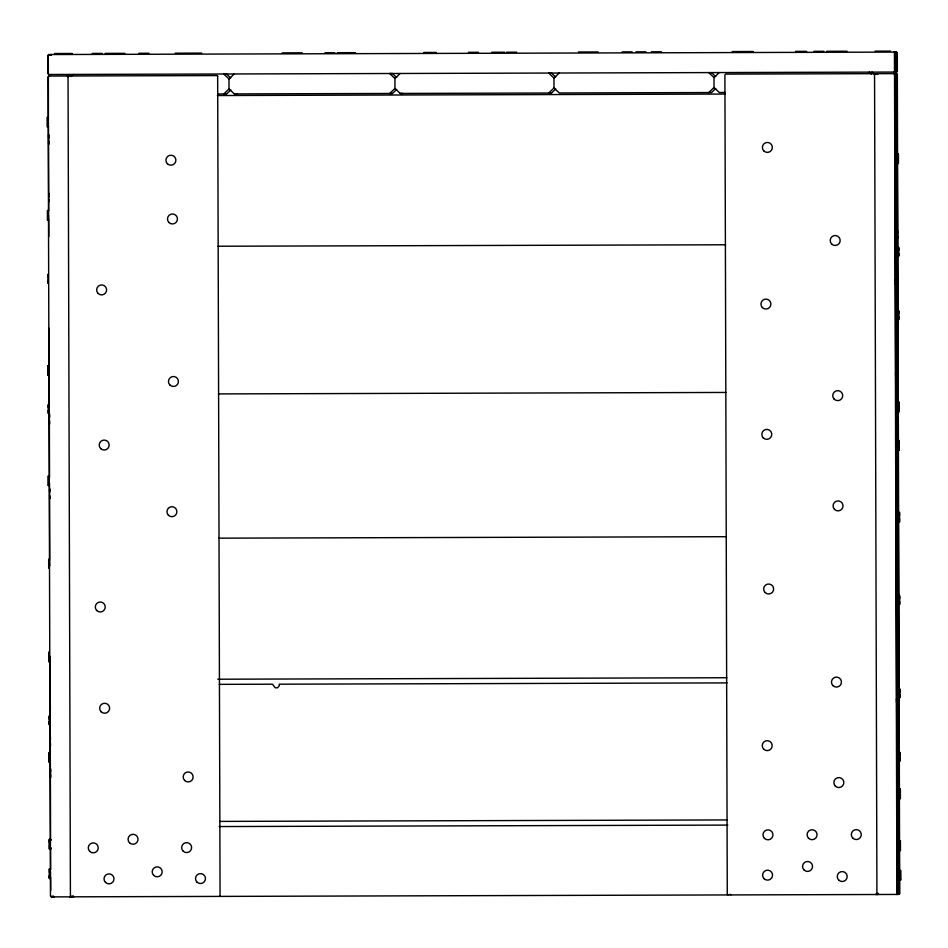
<?xml version="1.0" encoding="UTF-8"?>
<svg xmlns="http://www.w3.org/2000/svg" width="948" height="948" viewBox="0 0 948 948"><rect width="100%" height="100%" fill="white"/><g stroke="black" fill="none" stroke-linecap="round" stroke-linejoin="round"><path stroke-width="1.42" d="M49 368.345L49 369.258M49.237 406.609L49.249 411.432M49.58 878.476L49.426 868.664L49.557 869.328M49.426 841.623L49.403 839.134L49.557 849.112L49.533 839.134M49.426 871.165L49.557 872.361L49.557 868.83M50.149 717.897L50.161 722.708M894.959 149.926L894.959 151.088M895.125 208.69L895.125 209.852M895.22 283.997L895.208 282.48M895.208 279.423L895.208 280.584M895.303 73.612L896.026 74.323L896.239 175.226M896.121 596.742L896.121 598.911M896.05 527.858L896.061 532.669M896.618 377.944L896.618 378.608L896.607 374.91M896.678 441.294L896.678 441.969L896.654 438.26M896.678 734.878L896.69 739.452M897.021 453.571L897.021 454.483M897.069 534.577L897.069 535.253L897.057 531.555M896.832 847.536L896.832 849.941M897.27 530.916L897.531 594.953M897.756 249.407L897.768 250.568M897.815 312.757L897.815 313.918M898.04 460.053L898.04 460.716L898.017 457.019M897.851 738.172L897.851 739.938M898.194 443.309L898.194 444.221M898.23 409.121L898.029 318.362M898.029 779.86L898.017 778.344M898.289 534.577L898.277 535.253L898.266 531.555M898.04 811.891L898.029 809.734M898.029 807.329L898.029 808.49M898.159 853.698L898.147 851.541M898.147 849.124L898.147 850.285M899.225 449.79L899.214 450.454L899.202 446.757M899.237 411.278L899.237 411.942L899.214 408.244M899.06 695.168L899.06 695.891L899.048 694.043M899.095 758.91L899.083 757.405M899.083 754.347L899.083 755.509M899.557 521.519L899.557 522.194L899.534 518.497M49.853 659.358L49.841 657.592M50.137 759.917L50.126 758.068M49.438 849.112L49.533 839.798M896.239 173.472L896.239 174.112M896.832 376.119L896.82 374.27M896.133 601.399L896.121 599.551M897.863 742.995L897.851 741.229M896.986 840.959L896.749 741.372M875.928 894.497L876.959 893.466M877.232 893.466L876.201 894.497L876.924 893.774L874.554 74.382M877.232 894.497L878.263 893.466M877.41 894.497L878.44 893.466M49.023 54.546L48.301 55.268L48.348 73.778L49.071 74.501M50.54 55.268L51.263 54.546M50.848 55.268L51.571 54.546M69.702 896.832L70.413 896.133L68.043 76.705L68.766 75.994M875.893 74.382L876.793 73.66M71.005 896.832L71.894 896.109M893.774 72.048L894.497 71.325L894.438 52.815L893.715 52.093M894.083 72.048L894.805 71.325L894.746 52.815L894.023 52.093M896.322 72.048L897.045 71.325L896.998 52.815L896.275 52.093M219.32 896.405L220.066 895.67L217.661 76.29M876.236 894.497L876.959 893.774L877.682 894.497M896.192 894.438L896.915 893.715L894.545 74.323L893.822 73.612M896.464 894.438L897.187 893.715L897.069 852.299M897.495 894.438L898.396 893.715L898.159 812.365M49.332 55.268L50.078 54.546M49.509 55.268L50.256 54.546M49.083 76.053L48.087 76.764L50.469 896.192L51.453 896.891M877.101 74.359L877.824 73.66M878.097 73.66L877.374 74.359L876.651 73.66M895.09 72.048L895.836 71.325L895.777 52.815L895.03 52.093M895.268 72.048L896.014 71.325L895.967 52.815L895.208 52.093M69.962 896.832L70.685 896.133M72.214 896.832L72.937 896.133M72.486 896.832L73.197 896.133L73.873 896.832M898.704 894.438L899.427 893.739L897.057 74.311M71.183 76.433L73.269 74.43M230.72 77.973L226.525 73.991L223.74 73.991L228.989 78.968L229.013 88.934L223.799 93.947L226.584 93.947L230.755 89.942M228.989 78.968L234.263 73.956M396.691 89.456L392.46 93.461L389.675 93.461L394.961 88.46L394.925 78.483L400.21 73.482M715.764 88.531L711.533 92.537L559.308 92.975L553.999 87.998L553.964 78.02L559.249 73.02M553.999 87.998L548.714 92.999L551.499 92.999L555.729 88.993M725.232 92.489L719.342 92.513L714.034 87.536L714.01 77.558L719.283 72.558M708.749 92.537L714.034 87.536M54.427 53.526L72.356 53.479M92.252 53.42L102.23 53.396M105.145 53.384L124.863 53.337M138.882 53.289L148.86 53.254M175.226 53.183L190.548 53.135M191.425 53.135L201.687 53.1M282.255 52.875L302.163 52.815M324.974 52.756L334.94 52.721M337.204 52.709L355.559 52.661M423.72 52.46L436.222 52.424M468.383 52.33L478.361 52.294M491.858 52.259L504.727 52.235M506.599 52.223L516.577 52.187M578.375 52.01L598.141 51.962M622.161 51.879L632.138 51.856M636.001 51.844L645.979 51.82M651.395 51.808L661.372 51.773M732.223 51.571L753.293 51.512M795.538 51.382L806.63 51.346M813.917 51.334L823.895 51.31M826.846 51.287L846.979 51.228M875.134 51.145L890.504 51.109M48.81 76.053L216.974 75.567L217.696 76.29M725.611 74.098L896.607 73.612M217.732 93.971L226.584 93.947M229.013 88.934L234.322 93.911L392.46 93.461M394.961 88.46L400.269 93.437L551.499 92.999M217.365 95.535L725.196 94.053M218.016 246.243L725.623 244.774M218.443 393.918L726.05 392.448M218.858 538.168L726.464 536.698M217.791 679.218L726.867 677.737M219.225 684.361L272.491 684.207L275.287 687.81L277.598 687.798L279.305 685.688L279.305 684.195L727.092 682.892M219.675 821.406L727.27 819.937M219.13 826.561L727.851 825.092M51.192 896.891L898.977 894.438L899.699 893.739L899.652 878.95M549.876 73.043L548.655 73.043L553.964 78.02M400.269 93.437L403.054 93.437M234.322 93.911L237.107 93.911M872.065 72.119L874.198 74.11M869.28 72.119L871.402 74.11M711.486 72.581L715.728 76.563M708.689 72.581L714.01 77.558M551.44 73.043L555.694 77.025M396.655 77.487L392.401 73.506L389.616 73.506L394.925 78.483M896.334 73.612L897.329 74.311L897.555 154.18M67.592 76.006L68.315 76.705M67.32 76.006L68.043 76.705M53.254 896.192L53.977 896.891M52.981 896.192L53.704 896.891M895.125 73.612L895.848 74.323L898.218 893.715M894.083 73.612L894.805 74.323L895.03 149.76M877.232 893.774L877.955 894.497M730.09 894.201L730.849 894.924M728.028 894.924L727.27 894.201L724.9 74.821M70.377 896.109L71.136 896.832M51.773 896.168L52.673 896.891M898.005 775.286L898.005 777.692M897.78 254.218L897.768 251.812M897.827 317.58L897.827 315.814M896.595 307.792L896.583 306.026M894.971 154.737L894.959 151.68M895.137 213.501L895.125 210.456M897.033 458.145L897.021 456.379M899.368 848.164L899.368 846.398M899.593 877.694L899.581 875.928M895.611 376.036L895.599 371.462M896.844 852.347L896.832 850.581M48.573 217.767L48.561 215.362M49.012 372.92L49 370.502M49.332 483.16L49.32 478.598M49.557 848.946L49.557 845.415M49.45 877.978L49.45 878.642L49.426 874.945L49.45 877.978L49.438 876.153M898.218 405.187L898.218 404.464L898.218 405.708M898.206 447.231L898.218 447.966L898.206 446.117M898.55 519.362L898.538 515.439M898.657 602.276L898.657 600.759M896.239 177.643L896.251 178.366L896.239 175.878M899.048 691.637L899.036 690.902L899.048 693.403M897.27 528.498L897.258 527.775L897.258 529.02M897.436 601.068L897.436 599.551M895.67 439.137L895.659 437.621M896.429 702.338L896.429 700.821M48.419 124.235L48.407 121.427M49.699 565.826L49.687 561.903M50.434 875.81L50.434 874.293M49.426 869.328L49.557 870.122M898.775 250.521C898.716 238.647 898.787 264.93 898.775 253.104M898.834 313.871C898.775 301.997 898.882 328.352 898.822 316.454M899.225 405.661L899.202 401.964L899.237 410.484M899.545 515.913L899.522 512.216L899.557 520.725M899.214 444.174L899.19 440.476L899.225 448.996M899.664 598.816C899.605 587.061 899.676 613.166 899.664 601.399M900.055 692.111C899.996 680.344 900.067 706.45 900.055 694.683M900.351 792.575L900.327 788.878L900.351 798.856L900.327 793.867M900.09 755.461C900.043 743.694 900.114 769.8 900.102 758.045M897.377 160.295L897.377 158.529M897.246 174.586C897.187 162.819 897.294 188.925 897.235 177.169M897.412 233.35C897.365 221.583 897.436 247.689 897.424 235.934M897.59 304.083C897.543 292.209 897.614 318.492 897.602 306.666M897.827 372.327C897.756 360.453 897.875 386.808 897.815 374.91M899.344 793.227L899.332 791.379L899.332 793.227M898.029 454.436L898.017 450.738L898.04 459.259M898.277 528.972L898.254 525.275L898.289 533.783M898.443 597.607C898.396 586.125 898.443 609.777 898.443 601.399M898.834 738.089C898.846 729.711 898.858 751.444 898.87 743.078M899 775.203C899 766.825 899.024 788.558 899.024 780.192M899.012 807.234C899.024 798.868 899.036 820.589 899.048 812.223M899.131 849.041C899.142 840.675 899.166 862.396 899.166 854.03M899.261 866.804C899.273 858.426 899.285 880.159 899.297 871.793M895.967 151.04C895.919 139.273 895.99 165.379 895.979 153.623M896.144 209.804C896.085 198.037 896.156 224.143 896.144 212.388M896.607 372.327L896.595 368.63L896.618 377.15M897.057 528.972L897.045 525.275L897.069 533.783M897.673 734.795C897.673 726.417 897.697 748.15 897.697 739.784M897.957 835.97C897.969 827.604 897.981 849.325 897.993 840.959M897.827 847.441C897.827 839.075 897.851 860.808 897.851 852.43M48.822 195.703L48.81 193.202L48.81 196.9M48.822 201.723L48.81 199.483M48.656 138.135L48.632 134.438L48.656 139.427M48.644 140.719L48.668 144.416L48.668 140.719M49.225 335.888L49.201 332.191L49.201 334.68M49.213 338.472L49.237 342.169L49.237 339.668M49.497 417.997L49.474 414.3L49.474 416.788M49.486 421.777L49.497 424.277L49.486 420.58M49.687 492.522L49.663 488.824L49.663 491.325M49.675 495.105L49.687 498.802L49.699 496.314M50.303 705.419L50.327 709.128L50.327 704.139M50.54 771.992C50.481 760.166 50.588 786.342 50.528 774.575M50.422 844.763L50.422 845.877M47.874 276.224C47.827 267.822 47.886 289.804 47.886 281.212M48.253 407.723C48.194 395.897 48.301 422.144 48.241 410.306M48.704 562.377C48.656 550.231 48.715 576.965 48.704 564.961M49.154 719.011C49.106 707.255 49.178 733.361 49.166 721.594M49.545 841.623L49.557 842.831M49.438 870.122L49.569 871.165M897.578 163.056L897.827 248.838M897.851 254.763L898.017 312.449M898.289 408.588L898.396 442.609M898.408 448.523L898.597 513.603M898.621 520.997L898.834 596.434M898.645 599.468L898.645 597.951M898.858 603.829L899.119 691.104M899.131 695.536L899.545 841.966M899.356 845.746L899.356 843.59M899.569 849.361L899.64 871.556M899.581 875.277L899.581 873.12M897.365 157.878L897.365 156.361M899.142 851.529L899.142 852.821M896.322 177.857L896.678 302.104M896.701 309.498L896.879 370.135M896.903 377.529L897.116 452.966M897.14 458.879L897.341 528.391M897.555 602.347L897.946 738.421M897.969 744.334L898.052 775.393M898.076 781.306L898.029 809.082M896.583 304.735L896.583 303.218M896.678 436.981L896.654 431.992L896.678 440.5M897.839 848.65L897.827 851.233M895.042 155.673L895.196 207.446M895.208 213.359L895.67 370.135M895.694 377.529L895.848 433.734M895.872 439.647L896.121 526.91M896.144 532.835L896.322 596.434M896.334 599.385L896.618 697.005M896.429 700.169L896.417 698.415M896.642 704.4L896.725 733.977M897.033 841.954L897.045 846.386M48.36 76.764L48.407 120.823M48.502 125.574L48.751 211.357M48.775 218.751L48.822 236.502M49.083 328.209L49.201 368.144M49.213 372.588L49.32 406.597M49.332 412.522L49.521 477.602M49.533 483.516L49.758 560.434M50.043 659.535L50.22 717.221M50.232 723.134L50.327 754.193M50.339 760.106L50.576 839.987M50.588 847.382L50.659 869.565M50.682 876.959L50.718 890.279M49.841 656.3L49.841 656.952M50.126 757.416L50.126 755.26M50.41 844.123L50.41 841.954M50.434 873.653L50.422 871.887M49.426 872.361L49.58 874.945M896.808 371.462L896.808 372.374M895.659 434.812L895.659 435.736M48.549 214.118L48.549 213.205M47.4 117.256L47.436 127.068L47.4 117.256M47.578 219.687L47.578 220.351L47.554 210.373L47.578 219.687M47.992 365.691L48.028 375.491L48.004 365.691M48.348 485.08L48.348 485.743L48.312 475.766L48.348 485.08M48.858 661.266L48.858 661.941L48.834 651.963L48.858 661.266M49.154 761.742L49.142 762.405L49.118 752.428L49.154 761.742M50.386 745.566L50.386 746.242L50.363 742.545L50.386 745.566M50.351 736.43L50.351 739.961L50.351 736.43M50.291 699.316L50.303 702.847L50.303 699.316M50.718 848.543L50.718 849.207L50.706 847.749L50.718 848.543M50.682 839.407L50.682 840.698L50.682 839.407M896.192 277.017L896.227 286.817L896.204 277.017M896.429 236.799L896.417 235.294L896.429 236.799M896.405 232.236L896.405 234.002L896.405 232.236M897.104 594.088L897.14 603.888L897.116 594.088M897.448 704.494L897.436 705.158L897.412 695.18L897.448 704.494M898.36 153.706L898.384 163.506L898.36 153.706M898.289 871.461L898.277 869.944L898.289 871.461M898.277 866.887L898.277 868.652L898.277 866.887M899.356 796.024L899.344 794.519L899.356 796.024M900.375 850.072L900.375 850.735L900.351 840.758L900.375 850.072M900.6 879.602L900.6 880.265L900.564 870.288L900.6 879.602M48.715 54.546L47.992 55.268L48.04 73.778L48.775 74.501L896.63 72.048L897.353 71.325L897.306 52.815L896.571 52.093L48.715 54.546M105.489 882.387A4.989 4.989 0 0 0 113.831 880.135A4.989 4.989 0 0 0 107.705 874.044A4.989 4.989 0 0 0 105.489 882.387M153.659 875.371A4.989 4.989 0 0 0 162.001 873.108A4.989 4.989 0 0 0 155.875 867.017A4.989 4.989 0 0 0 153.659 875.371M183.118 851.138A4.989 4.989 0 0 0 191.46 848.875A4.989 4.989 0 0 0 185.334 842.784A4.989 4.989 0 0 0 183.118 851.138M129.52 842.808A4.989 4.989 0 0 0 137.863 840.556A4.989 4.989 0 0 0 131.736 834.465A4.989 4.989 0 0 0 129.52 842.808M100.666 448.594A4.989 4.989 0 0 0 109.008 446.33A4.989 4.989 0 0 0 102.882 440.239A4.989 4.989 0 0 0 100.666 448.594M169.917 385.03A4.989 4.989 0 0 0 178.26 382.767A4.989 4.989 0 0 0 172.133 376.676A4.989 4.989 0 0 0 169.917 385.03M196.983 882.126A4.989 4.989 0 0 0 205.313 879.863A4.989 4.989 0 0 0 199.187 873.772A4.989 4.989 0 0 0 196.983 882.126M167.381 163.743A4.989 4.989 0 0 0 175.724 161.48A4.989 4.989 0 0 0 169.597 155.389A4.989 4.989 0 0 0 167.381 163.743M96.743 610.524A4.989 4.989 0 0 0 105.086 608.272A4.989 4.989 0 0 0 98.959 602.181A4.989 4.989 0 0 0 96.743 610.524M168.4 515.238A4.989 4.989 0 0 0 176.743 512.975A4.989 4.989 0 0 0 170.616 506.884A4.989 4.989 0 0 0 168.4 515.238M184.635 780.488A4.989 4.989 0 0 0 192.977 778.225A4.989 4.989 0 0 0 186.851 772.134A4.989 4.989 0 0 0 184.635 780.488M101.128 711.782A4.989 4.989 0 0 0 109.47 709.519A4.989 4.989 0 0 0 103.344 703.428A4.989 4.989 0 0 0 101.128 711.782M168.945 222.507A4.989 4.989 0 0 0 177.288 220.244A4.989 4.989 0 0 0 171.161 214.153A4.989 4.989 0 0 0 168.945 222.507M89.74 851.411A4.989 4.989 0 0 0 98.071 849.147A4.989 4.989 0 0 0 91.944 843.056A4.989 4.989 0 0 0 89.74 851.411M98.118 293.453A4.989 4.989 0 0 0 106.46 291.19A4.989 4.989 0 0 0 100.334 285.099A4.989 4.989 0 0 0 98.118 293.453M764.064 878.689A4.989 4.989 0 0 0 772.407 876.426A4.989 4.989 0 0 0 766.28 870.335A4.989 4.989 0 0 0 764.064 878.689M804.046 869.991A4.989 4.989 0 0 0 812.389 867.728A4.989 4.989 0 0 0 806.262 861.637A4.989 4.989 0 0 0 804.046 869.991M852.785 838.127A4.989 4.989 0 0 0 861.116 835.863A4.989 4.989 0 0 0 854.989 829.773A4.989 4.989 0 0 0 852.785 838.127M808.549 838.257A4.989 4.989 0 0 0 816.892 835.994A4.989 4.989 0 0 0 810.765 829.903A4.989 4.989 0 0 0 808.549 838.257M763.697 749.181A4.989 4.989 0 0 0 772.028 746.929A4.989 4.989 0 0 0 765.901 740.838A4.989 4.989 0 0 0 763.697 749.181M764.444 838.376A4.989 4.989 0 0 0 772.786 836.124A4.989 4.989 0 0 0 766.659 830.021A4.989 4.989 0 0 0 764.444 838.376M763.851 150.957A4.989 4.989 0 0 0 772.193 148.694A4.989 4.989 0 0 0 766.067 142.603A4.989 4.989 0 0 0 763.851 150.957M834.216 399.179A4.989 4.989 0 0 0 842.559 396.916A4.989 4.989 0 0 0 836.42 390.825A4.989 4.989 0 0 0 834.216 399.179M831.669 244.039A4.989 4.989 0 0 0 840.011 241.787A4.989 4.989 0 0 0 833.885 235.685A4.989 4.989 0 0 0 831.669 244.039M835.33 786.093A4.989 4.989 0 0 0 843.673 783.83A4.989 4.989 0 0 0 837.546 777.739A4.989 4.989 0 0 0 835.33 786.093M765.131 592.536A4.989 4.989 0 0 0 773.473 590.284A4.989 4.989 0 0 0 767.347 584.181A4.989 4.989 0 0 0 765.131 592.536M762.417 307.602A4.989 4.989 0 0 0 770.748 305.339A4.989 4.989 0 0 0 764.621 299.248A4.989 4.989 0 0 0 762.417 307.602M834.536 509.431A4.989 4.989 0 0 0 842.867 507.168A4.989 4.989 0 0 0 836.74 501.077A4.989 4.989 0 0 0 834.536 509.431M838.696 880.064A4.989 4.989 0 0 0 847.038 877.812A4.989 4.989 0 0 0 840.912 871.722A4.989 4.989 0 0 0 838.696 880.064M763.294 437.893A4.989 4.989 0 0 0 771.625 435.642A4.989 4.989 0 0 0 765.498 429.551A4.989 4.989 0 0 0 763.294 437.893M832.948 685.629A4.989 4.989 0 0 0 841.291 683.366A4.989 4.989 0 0 0 835.164 677.275A4.989 4.989 0 0 0 832.948 685.629"/></g></svg>
